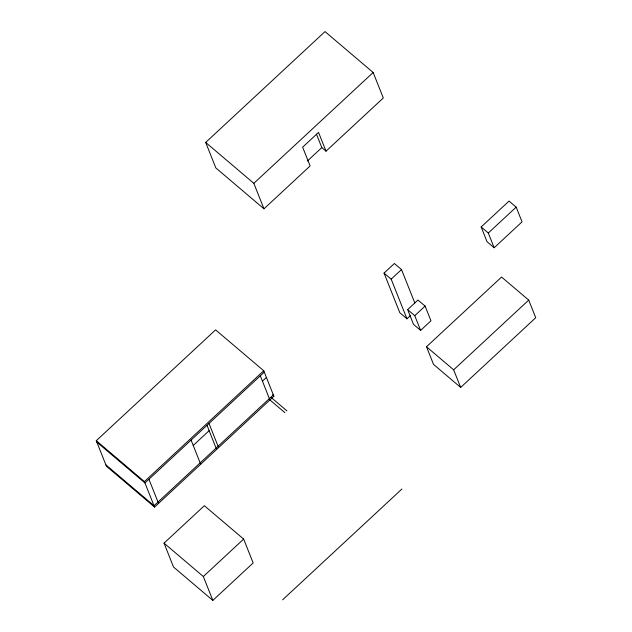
<?xml version="1.0" encoding="UTF-8"?>
<svg xmlns="http://www.w3.org/2000/svg" width="632" height="632" viewBox="0 0 632 632"><rect width="100%" height="100%" fill="white"/><g stroke="black" fill="none" stroke-linecap="round" stroke-linejoin="round"><path stroke-width="0.95" d="M326.025 151.174L318.552 132.396L302.641 147.177L310.115 165.955L263.978 208.813L215.828 167.922L205.684 142.437L325.014 31.6L373.164 72.49L383.308 97.976L326.025 151.174L321.814 147.596L316.474 134.181M263.978 208.813L253.835 183.327L373.164 72.49M307.35 161.034L321.814 147.596M96.269 440.709L215.599 329.872L263.749 370.763L273.893 396.248L154.564 507.085L106.413 466.195L96.269 440.709L144.42 481.6L154.564 507.085M144.42 481.6L263.749 370.763M264.287 372.106L144.949 482.943L96.799 442.052M193.226 445.449L209.137 430.668M262.438 381.167L266.42 377.47M410.405 315.605L406.961 318.805L399.819 312.737L384.051 273.103L394.384 263.505L401.518 269.564L414.782 302.894M406.961 318.805L391.184 279.162L401.518 269.564M273.356 394.913L154.026 505.742L105.876 464.86M481.165 226.967L509.044 201.079L516.178 207.138L522.04 221.856L494.161 247.752L487.019 241.693L481.165 226.967L488.299 233.026L494.161 247.752M488.299 233.026L516.178 207.138M407.632 309.625L417.965 300.026L425.099 306.086L430.961 320.803L420.628 330.402L413.486 324.342L407.632 309.625L414.766 315.684L420.628 330.402M164.036 543.149L204.349 505.703L243.652 539.072L253.155 562.954L212.842 600.4L173.531 567.023L164.036 543.149L203.338 576.526L212.842 600.4M414.766 315.684L425.099 306.086M426.497 346.763L501.563 277.045L528.723 300.105L535.731 317.722L460.673 387.44L433.513 364.38L426.497 346.763L453.658 369.823L460.673 387.44M203.338 576.526L243.652 539.072M453.658 369.823L528.723 300.105M282.599 599.831L401.936 488.994M384.051 273.103L391.184 279.162M205.684 142.437L253.835 183.327M272.384 394.976L273.893 396.248M271.104 397.425L286.889 410.824M269.121 399.266L284.906 412.672M260.305 375.795L269.911 399.945M208.995 423.456L218.601 447.606M207.004 425.304L216.61 449.455M191.093 440.085L200.7 464.228M148.931 479.246L158.537 503.396"/></g></svg>
